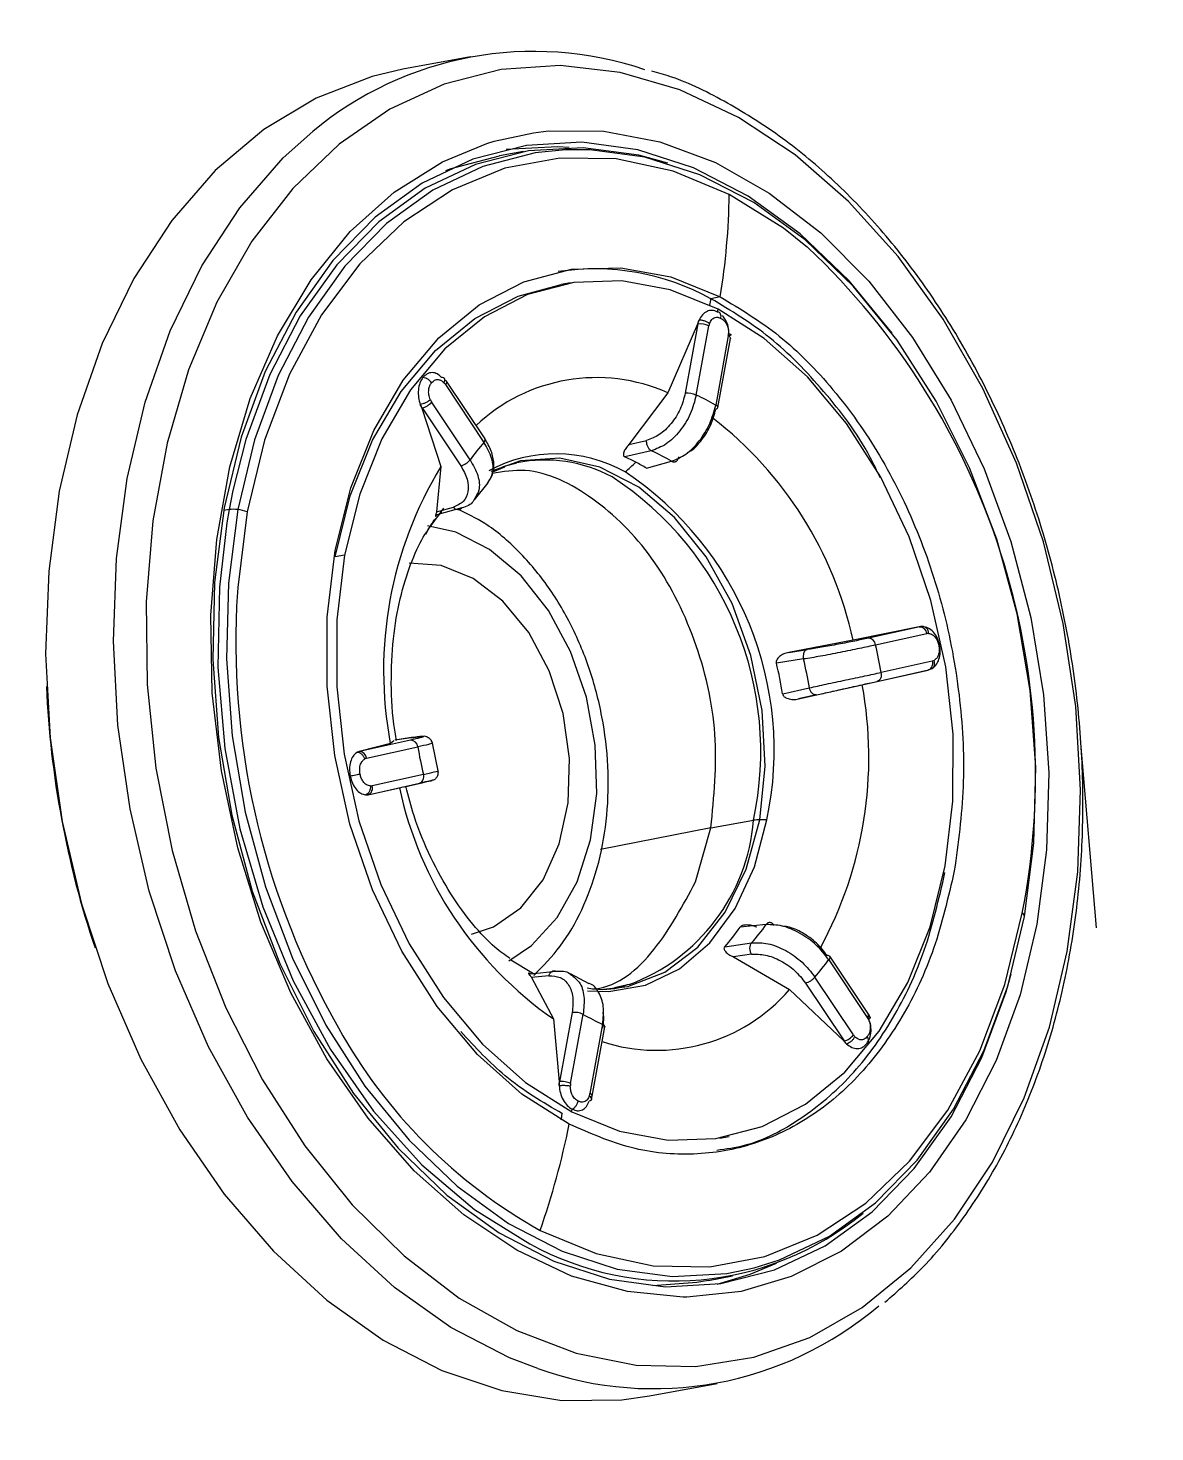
# Model space of a CAD drawing. Extents: x 832 to 912, y 781 to 934.
# Drawn here: x 838.951 to 840.448, y 832.512 to 834.378 of the extents above; entities that cross this region are included whole.
import ezdxf

# ---------------------------------------------------------------- set-up
doc = ezdxf.new("R2010")
doc.units = 0
doc.header["$MEASUREMENT"] = 0
doc.layers.add('1', color=4, linetype='Continuous')

# ---------------------------------------------------------------- blocks, each defined once
blk = doc.blocks.new('2026 SOVEREIGN HL')
at = {"layer": '1', "color": 3, "linetype": 'Continuous', "lineweight": 25}
for p, q in [((7.8098, 37.2447), (7.7196, 37.228)), ((7.8801, 37.1186), (7.848, 37.113)), ((7.9424, 36.9441), (7.93, 36.9421)), ((8.1415, 36.9255), (8.1291, 36.9232)), ((8.1113, 36.8895), (8.0717, 36.7981)), ((8.1118, 36.8896), (8.095, 36.7976)), ((8.1096, 36.7951), (8.1264, 36.8871)), ((8.1113, 36.8895), (8.1118, 36.8896)), ((8.1522, 36.8738), (8.1354, 36.7818)), ((8.1384, 36.7785), (8.1552, 36.8705)), ((8.1552, 36.8707), (8.1552, 36.8705)), ((7.7764, 36.8092), (7.8276, 36.7323)), ((7.829, 36.7368), (7.7778, 36.8137)), ((7.8092, 36.7092), (7.758, 36.786)), ((8.0717, 36.7981), (8.0201, 36.7294)), ((7.745, 36.7779), (7.7455, 36.778)), ((7.745, 36.7779), (7.7703, 36.7001)), ((7.7455, 36.778), (7.7967, 36.7012)), ((8.0201, 36.7294), (8.0437, 36.7349)), ((8.0499, 36.7212), (8.0147, 36.7129)), ((8.0435, 36.698), (8.0769, 36.7072)), ((7.7703, 36.7001), (7.7647, 36.6402)), ((7.8393, 36.6932), (7.8554, 36.7)), ((7.8532, 36.7003), (7.8713, 36.7052)), ((7.8152, 36.656), (7.8332, 36.6787)), ((7.494, 36.6683), (7.489, 36.6429)), ((7.489, 36.6429), (7.4818, 36.6416)), ((7.489, 36.6429), (7.486, 36.6255)), ((7.774, 36.6447), (7.7536, 36.6171)), ((7.7647, 36.6402), (7.787, 36.6463)), ((7.7981, 36.6451), (7.765, 36.636)), ((7.6424, 36.5825), (7.6299, 36.5803)), ((8.4059, 36.4872), (8.3181, 36.4694)), ((8.4064, 36.4873), (8.3384, 36.4721)), ((8.407, 36.4874), (8.4059, 36.4872)), ((8.4059, 36.4872), (8.4064, 36.4873)), ((8.4064, 36.4873), (8.4074, 36.4874)), ((8.4074, 36.4874), (8.4081, 36.4875)), ((8.3181, 36.4694), (8.2327, 36.4533)), ((8.3478, 36.4631), (8.4158, 36.4782)), ((8.2327, 36.4533), (8.2568, 36.457)), ((8.252, 36.4445), (8.2161, 36.439)), ((8.3301, 36.4103), (8.4176, 36.4298)), ((8.3501, 36.4148), (8.4181, 36.43)), ((8.4232, 36.4417), (8.3552, 36.4266)), ((8.4176, 36.4299), (8.4183, 36.43)), ((8.4181, 36.43), (8.4176, 36.4298)), ((8.4206, 36.4312), (8.4229, 36.4323)), ((8.2454, 36.3914), (8.3301, 36.4103)), ((8.2244, 36.3982), (8.2598, 36.4061)), ((8.2691, 36.3967), (8.2454, 36.3914)), ((7.7302, 36.3367), (7.6622, 36.3215)), ((7.7077, 36.3356), (7.7032, 36.3324)), ((7.7315, 36.34), (7.7093, 36.3368)), ((7.731, 36.3399), (7.7093, 36.3368)), ((7.7673, 36.2938), (7.7589, 36.3348)), ((7.7032, 36.3324), (7.6617, 36.3215)), ((7.6622, 36.3215), (7.6617, 36.3215)), ((7.6716, 36.3125), (7.7396, 36.3276)), ((8.62, 36.3328), (8.6408, 36.0874)), ((7.6739, 36.2642), (7.7419, 36.2794)), ((7.7471, 36.2911), (7.6791, 36.276)), ((7.722, 36.2748), (7.7433, 36.2796)), ((7.6728, 36.264), (7.6764, 36.2655)), ((7.6734, 36.2641), (7.7152, 36.2734)), ((7.6734, 36.2641), (7.6739, 36.2642)), ((7.7152, 36.2734), (7.7203, 36.2745)), ((8.129, 36.2203), (8.1858, 36.2302)), ((8.1291, 36.2202), (7.9826, 36.1912)), ((8.1088, 36.1484), (8.1291, 36.2202)), ((8.2024, 36.0916), (8.1678, 36.0881)), ((8.1474, 36.0622), (8.1832, 36.0673)), ((7.8633, 36.0448), (7.8933, 36.0265)), ((8.1829, 36.0521), (8.1589, 36.0487)), ((8.1589, 36.0487), (8.2334, 36.0052)), ((8.2856, 36.045), (8.3368, 35.9682)), ((8.3382, 35.9727), (8.287, 36.0496)), ((7.8893, 36.0261), (7.9236, 36.0295)), ((7.9139, 36.0237), (7.8909, 36.0214)), ((7.8909, 36.0214), (7.9199, 35.9663)), ((7.9675, 36.0131), (7.9426, 36.026)), ((8.3185, 35.945), (8.2673, 36.0219)), ((8.0205, 36.0119), (8.001, 36.0077)), ((8.2334, 36.0052), (8.3055, 35.937)), ((8.2548, 36.0139), (8.306, 35.9371)), ((7.9199, 35.9663), (7.9275, 35.8828)), ((7.9448, 35.9749), (7.928, 35.8829)), ((7.9427, 35.8804), (7.9594, 35.9724)), ((8.3406, 35.9685), (8.3382, 35.9726)), ((7.9852, 35.9591), (7.9684, 35.8671)), ((7.9714, 35.8638), (7.9882, 35.9558)), ((7.9882, 35.956), (7.9882, 35.9558)), ((8.306, 35.9371), (8.3055, 35.937)), ((7.928, 35.8829), (7.9275, 35.8828)), ((7.9703, 35.8594), (7.9715, 35.8639)), ((7.9714, 35.8638), (7.9715, 35.864)), ((8.1409, 35.8077), (8.1532, 35.8102)), ((8.1258, 35.6187), (8.1578, 35.625)), ((8.0473, 35.4653), (8.1375, 35.4821))]:
    blk.add_line(p, q, dxfattribs=at)
at = {"layer": '1', "color": 3, "linetype": 'Continuous', "lineweight": 25, "flags": 128}
for points in [[(8.6025, 36.0559), (8.6164, 36.1615), (8.6201, 36.2706), (8.6137, 36.3813), (8.5971, 36.4918), (8.5707, 36.6002), (8.535, 36.7048), (8.4904, 36.8039), (8.4378, 36.8958), (8.378, 36.9791), (8.3119, 37.0524), (8.2408, 37.1144), (8.1656, 37.1641), (8.0877, 37.2008), (8.0084, 37.2238), (7.9289, 37.2328), (7.8506, 37.2275), (7.7747, 37.2082), (7.7025, 37.175), (7.6351, 37.1286), (7.5738, 37.0698), (7.5194, 36.9994), (7.4729, 36.9186), (7.4351, 36.8288), (7.4065, 36.7314), (7.3876, 36.6281), (7.3788, 36.5205), (7.3801, 36.4104), (7.3917, 36.2996), (7.4132, 36.1899), (7.4443, 36.0832), (7.4845, 35.9811), (7.5332, 35.8854), (7.5896, 35.7976), (7.6526, 35.7192), (7.7214, 35.6514), (7.7947, 35.5954), (7.8714, 35.5521), (7.9501, 35.5222), (8.0297, 35.5062), (8.1088, 35.5043), (8.1861, 35.5167), (8.2603, 35.543), (8.3302, 35.5828), (8.3947, 35.6355), (8.4526, 35.7003), (8.5032, 35.7761), (8.5454, 35.8615), (8.5787, 35.9553), (8.6025, 36.0559)], [(7.7196, 37.228), (7.6789, 37.2184), (7.6047, 37.1898), (7.535, 37.1479), (7.4707, 37.0934), (7.4129, 37.0271), (7.3626, 36.9501), (7.3205, 36.8636), (7.2872, 36.7689), (7.2633, 36.6676), (7.2493, 36.5612), (7.2452, 36.4514), (7.2512, 36.3399), (7.2672, 36.2286), (7.2929, 36.1191), (7.3279, 36.0132), (7.3716, 35.9126), (7.4235, 35.8188), (7.4826, 35.7334), (7.548, 35.6576), (7.6187, 35.5926), (7.6935, 35.5396), (7.7714, 35.4993), (7.8511, 35.4724), (7.9312, 35.4592), (8.0106, 35.4601), (8.0473, 35.4653)], [(7.8991, 35.5017), (7.8616, 35.5161), (7.7837, 35.5564), (7.7088, 35.6094), (7.6381, 35.6743), (7.5727, 35.7501), (7.5136, 35.8356), (7.4618, 35.9294), (7.418, 36.03), (7.383, 36.1359), (7.3574, 36.2454), (7.3414, 36.3567), (7.3354, 36.4681), (7.3395, 36.5779), (7.3535, 36.6843), (7.3774, 36.7857), (7.4106, 36.8804), (7.4528, 36.9669), (7.5031, 37.0439), (7.5609, 37.1102), (7.6001, 37.1455)], [(7.8313, 37.1293), (7.8413, 37.1324), (7.8936, 37.1437)], [(7.8936, 37.1437), (7.9131, 37.146), (7.9869, 37.1458), (8.0613, 37.1318), (8.135, 37.1043), (8.2066, 37.0636), (8.2749, 37.0107), (8.3387, 36.9464), (8.3969, 36.8718), (8.4483, 36.7883), (8.4921, 36.6973), (8.5275, 36.6006), (8.5539, 36.4998), (8.5707, 36.3967), (8.5778, 36.2932), (8.5749, 36.1911), (8.5622, 36.0922)], [(8.0972, 35.5968), (8.0924, 35.5968), (8.0182, 35.6039), (7.944, 35.6247), (7.8711, 35.6589), (7.801, 35.7058), (7.7348, 35.7645), (7.6737, 35.8342), (7.6188, 35.9134), (7.571, 36.0008), (7.5313, 36.0948), (7.5004, 36.1938), (7.4787, 36.296), (7.4667, 36.3995), (7.4647, 36.5026), (7.4725, 36.6033), (7.4901, 36.6999), (7.5172, 36.7906), (7.5533, 36.8739), (7.5978, 36.9482), (7.6498, 37.0123), (7.7084, 37.0649), (7.7726, 37.1052), (7.8313, 37.1293)], [(8.3699, 36.8773), (8.3128, 36.947), (8.2478, 37.0092), (8.1785, 37.0596), (8.1061, 37.097), (8.0319, 37.121), (7.9574, 37.131), (7.8839, 37.1268), (7.8129, 37.1085), (7.7456, 37.0765), (7.6832, 37.0314), (7.627, 36.9739), (7.578, 36.9052), (7.5371, 36.8265), (7.5051, 36.7394), (7.4825, 36.6454)], [(8.0718, 37.1032), (8.0331, 37.1139), (7.9593, 37.1238), (7.8866, 37.1197), (7.8162, 37.1016), (7.7495, 37.0699), (7.6878, 37.0252), (7.6321, 36.9683), (7.5836, 36.9002), (7.5431, 36.8223), (7.5114, 36.736), (7.494, 36.6683)], [(7.936, 37.121), (7.8958, 37.117), (7.8259, 37.099), (7.7596, 37.0675), (7.6982, 37.023), (7.6429, 36.9664), (7.5946, 36.8988), (7.5543, 36.8213), (7.5228, 36.7355), (7.5006, 36.643)], [(7.9408, 37.1241), (7.9253, 37.125), (7.8569, 37.1216)], [(8.5455, 36.1022), (8.558, 36.1998), (8.5605, 36.3006), (8.553, 36.4028), (8.5357, 36.5043), (8.5088, 36.6035), (8.4728, 36.6983), (8.4285, 36.7871), (8.3766, 36.8682), (8.3181, 36.94), (8.2541, 37.0012), (8.1859, 37.0508), (8.1145, 37.0877), (8.0415, 37.1113), (7.9682, 37.1211), (7.936, 37.121)], [(8.1535, 37.0616), (8.0789, 37.0925), (8.0033, 37.1088), (7.9282, 37.1101), (7.8552, 37.0964), (7.7856, 37.068), (7.721, 37.0255), (7.6626, 36.9697), (7.6117, 36.9017), (7.5692, 36.823), (7.5361, 36.7352), (7.513, 36.6399)], [(7.7767, 37.0933), (7.784, 37.096), (7.848, 37.113)], [(8.2576, 36.9913), (8.2255, 37.0167), (8.1535, 37.0616)], [(7.9409, 35.8264), (7.8778, 35.8664), (7.8188, 35.919), (7.7652, 35.9829), (7.7184, 36.0564), (7.6795, 36.1378), (7.6496, 36.2251), (7.6293, 36.3161), (7.6192, 36.4085), (7.6194, 36.5002), (7.63, 36.5888), (7.6508, 36.6721), (7.6812, 36.7482), (7.7204, 36.8151), (7.7675, 36.8712), (7.8214, 36.915), (7.8807, 36.9457), (7.9439, 36.9622), (8.0096, 36.9644), (8.076, 36.9521), (8.1415, 36.9255)], [(7.6299, 36.5803), (7.65, 36.6612), (7.6795, 36.735), (7.7176, 36.7999), (7.7633, 36.8544), (7.8156, 36.897), (7.8732, 36.9267), (7.93, 36.9421)], [(8.1387, 36.9092), (8.0751, 36.9349), (8.0107, 36.9469), (7.947, 36.9448), (7.8856, 36.9287), (7.8281, 36.899), (7.7758, 36.8564), (7.7301, 36.802), (7.692, 36.7371), (7.6626, 36.6633), (7.6424, 36.5825)], [(8.4403, 36.1695), (8.4506, 36.2555), (8.4509, 36.3444), (8.441, 36.4341), (8.4213, 36.5223), (8.3923, 36.607), (8.3546, 36.686), (8.3092, 36.7573), (8.2572, 36.8193), (8.1999, 36.8703), (8.1387, 36.9092)], [(8.194, 36.231), (8.2011, 36.3022), (8.1971, 36.376), (8.1823, 36.449), (8.1571, 36.518), (8.1228, 36.58), (8.0809, 36.6324), (8.0331, 36.6728), (7.9815, 36.6995), (7.9285, 36.7113), (7.8763, 36.7076), (7.8369, 36.6938)], [(7.4825, 36.6454), (7.4698, 36.5462), (7.4672, 36.4438), (7.4748, 36.3401), (7.4925, 36.2369), (7.5198, 36.1362), (7.5563, 36.0399), (7.6014, 35.9497), (7.6541, 35.8674), (7.7135, 35.7944), (7.7784, 35.7322), (7.8478, 35.6819), (7.9202, 35.6444), (7.9944, 35.6205), (8.0689, 35.6105), (8.1423, 35.6147), (8.2134, 35.6329), (8.2807, 35.6649), (8.3431, 35.7101), (8.3993, 35.7676), (8.4483, 35.8363), (8.4892, 35.9149), (8.5212, 36.0021), (8.5281, 36.0262)], [(7.5006, 36.643), (7.4881, 36.5454), (7.4856, 36.4446), (7.4931, 36.3424), (7.5104, 36.2408), (7.5373, 36.1416), (7.5733, 36.0468), (7.6176, 35.958), (7.6695, 35.877), (7.728, 35.8052), (7.792, 35.7439), (7.8602, 35.6944), (7.9315, 35.6575), (8.0046, 35.6339), (8.0779, 35.6241), (8.1502, 35.6282), (8.1865, 35.6357)], [(7.513, 36.6399), (7.5004, 36.5393), (7.4989, 36.5145)], [(7.486, 36.6255), (7.4761, 36.5399), (7.4742, 36.4335), (7.4834, 36.3257), (7.5034, 36.2189), (7.5339, 36.1152), (7.5742, 36.0168), (7.6236, 35.9256), (7.6809, 35.8435), (7.7451, 35.7722), (7.8148, 35.7131), (7.8885, 35.6675)], [(7.8607, 36.0435), (7.8909, 36.0638), (7.9249, 36.1009), (7.9514, 36.1485), (7.9692, 36.2043), (7.9773, 36.2657), (7.9755, 36.3298), (7.9637, 36.3937), (7.9426, 36.4544), (7.9132, 36.5089), (7.8768, 36.5549), (7.8351, 36.59), (7.79, 36.6128), (7.7527, 36.6213)], [(7.6424, 36.5825), (7.6321, 36.4965), (7.6319, 36.4076), (7.6417, 36.3179), (7.6614, 36.2296), (7.6905, 36.145), (7.7282, 36.066), (7.7736, 35.9946), (7.8256, 35.9327), (7.8829, 35.8816), (7.9441, 35.8428)], [(7.811, 36.0789), (7.8404, 36.0887), (7.8766, 36.1138), (7.9063, 36.1512), (7.9277, 36.1987), (7.9396, 36.2535), (7.9413, 36.3124), (7.9327, 36.372), (7.9142, 36.4288), (7.8871, 36.4796), (7.8527, 36.5213), (7.8132, 36.5516), (7.7709, 36.5687), (7.7281, 36.5716)], [(7.9651, 36.0037), (7.9934, 36.0025), (8.0421, 36.011), (8.0875, 36.0328), (8.1277, 36.0673), (8.1613, 36.113), (8.1869, 36.1682), (8.2035, 36.2307)], [(7.9822, 36.0053), (8.0187, 36.0094), (8.0678, 36.0283), (8.1116, 36.0617), (8.1482, 36.108), (8.1761, 36.1653), (8.194, 36.231)], [(7.9441, 35.8428), (8.0077, 35.817), (8.0721, 35.8051), (8.1358, 35.8072), (8.1971, 35.8233), (8.2547, 35.853), (8.3069, 35.8955), (8.3527, 35.9499), (8.3907, 36.0148), (8.4202, 36.0886), (8.4403, 36.1695)], [(7.9022, 35.6853), (7.9768, 35.6544), (8.0524, 35.6381), (8.1275, 35.6368), (8.2005, 35.6505), (8.2701, 35.6789), (8.3347, 35.7214), (8.3931, 35.7773), (8.444, 35.8452), (8.4865, 35.9239), (8.5196, 36.0118), (8.5427, 36.107)], [(8.5622, 36.0922), (8.5397, 35.9983), (8.5081, 35.9111), (8.4677, 35.8321), (8.4194, 35.7628), (8.3639, 35.7043), (8.3024, 35.6578), (8.2358, 35.624), (8.1691, 35.6042)], [(8.1865, 35.6357), (8.2202, 35.6462), (8.2865, 35.6777), (8.3479, 35.7221), (8.4032, 35.7787), (8.4515, 35.8464), (8.4917, 35.9238), (8.5233, 36.0096), (8.5455, 36.1022)], [(8.1372, 35.6139), (8.1813, 35.627), (8.2164, 35.6417)], [(8.1258, 35.6187), (8.1104, 35.6159), (8.0521, 35.6115)], [(8.1691, 35.6042), (8.1654, 35.6035), (8.0972, 35.5968)]]:
    blk.add_lwpolyline(points, dxfattribs=at)
at = {"layer": '1', "color": 3, "linetype": 'Continuous', "lineweight": 25}
for centre, radius, start, end in [((7.8938, 36.7929), 0.4588, 71.2525, 129.8042), ((7.2334, 37.0735), 0.9201, 350.7424, 359.256), ((7.5975, 36.2903), 0.9629, 349.0233, 46.7179), ((7.9747, 36.642), 0.3208, 61.2313, 98.6671), ((7.1012, 37.088), 1.0411, 350.4163, 350.8935), ((7.77, 36.9811), 0.3757, 348.3908, 348.9612), ((8.1149, 36.8632), 0.0265, 64.2414, 96.7058), ((8.1508, 36.8694), 0.00456, 15.9462, 72.4697), ((7.7755, 36.8118), 0.00276, 289.5994, 88.1038), ((7.977, 36.5856), 0.2327, 65.9632, 133.4029), ((7.7393, 36.8016), 0.0244, 284.8037, 320.1749), ((8.0981, 36.7713), 0.0265, 64.2268, 96.7174), ((7.9846, 36.522), 0.3004, 59.8674, 65.4078), ((8.134, 36.7775), 0.00456, 15.9126, 72.5033), ((7.8178, 36.3597), 0.5122, 12.3706, 52.2132), ((8.1356, 36.7797), 0.00301, 268.6005, 341.5496), ((8.0669, 36.5241), 0.3172, 138.9745, 144.3141), ((7.8248, 36.7356), 0.00431, 309.8022, 16.1056), ((7.7905, 36.7248), 0.0244, 284.801, 320.1602), ((7.9231, 36.5294), 0.1877, 60.6751, 118.313), ((7.9083, 36.5187), 0.1901, 61.914, 101.2221), ((7.9175, 36.4903), 0.2429, 62.6131, 66.3997), ((7.9472, 36.4897), 0.2532, 59.1838, 66.0891), ((8.2158, 36.4288), 0.5216, 148.6639, 190.6479), ((7.8079, 36.9342), 0.3179, 310.6511, 314.12), ((7.7682, 36.3228), 0.4449, 348.052, 56.3167), ((7.91, 36.4758), 0.2592, 58.9947, 62.6137), ((7.7587, 36.3211), 0.4366, 347.9809, 56.7935), ((7.4949, 36.6035), 0.0399, 81.813, 98.4776), ((7.4941, 36.5897), 0.0537, 69.4235, 83.0712), ((8.5286, 36.4671), 1.0307, 177.3654, 209.8233), ((8.406, 36.4775), 0.0098, 4.2865, 87.7613), ((8.338, 36.4624), 0.0098, 4.3107, 87.7513), ((7.7284, 36.3178), 0.6362, 9.8431, 13.1999), ((7.7001, 36.3125), 0.5312, 9.28, 13.7671), ((7.7315, 36.3184), 0.5356, 9.4276, 13.616), ((8.4144, 36.4386), 0.00942, 293.4131, 19.3234), ((7.8088, 36.314), 0.5301, 331.4811, 10.4649), ((8.3464, 36.4235), 0.00942, 293.3951, 19.3414), ((8.5009, 36.4614), 1.2557, 182.4454, 198.6147), ((7.7298, 36.3269), 0.0098, 4.3014, 87.7606), ((7.6618, 36.3118), 0.0098, 4.3025, 87.7522), ((8.3639, 36.4359), 0.6336, 189.8368, 193.2069), ((7.7382, 36.288), 0.00942, 293.4071, 19.3336), ((7.6702, 36.2729), 0.00942, 293.4224, 19.3141), ((8.2071, 36.3794), 0.5032, 192.1657, 235.1952), ((7.9317, 36.2509), 0.2549, 290.3742, 355.3424), ((8.1955, 36.172), 0.059, 91.4159, 99.4624), ((8.1964, 36.1417), 0.0893, 85.4469, 91.559), ((7.9843, 36.2444), 0.2663, 318.3005, 324.9819), ((8.5407, 36.1026), 0.0048, 354.5276, 65.4236), ((7.9503, 36.2392), 0.2649, 318.0727, 325.2112), ((8.0283, 36.2298), 0.3167, 318.9672, 324.3144), ((8.2846, 36.0477), 0.00282, 292.0158, 110.4086), ((8.2485, 36.0375), 0.0244, 284.7966, 320.1743), ((8.057, 36.158), 0.2334, 251.9398, 319.0927), ((7.9479, 35.9485), 0.0265, 64.2363, 96.7109), ((8.1105, 36.2326), 0.3009, 239.8702, 245.4007), ((8.3341, 35.9715), 0.00431, 309.7857, 16.122), ((8.2429, 36.2923), 0.6961, 209.0337, 240.6967), ((7.9839, 35.9547), 0.00457, 15.9725, 72.488), ((8.2998, 35.9606), 0.0244, 284.7923, 320.1863), ((7.9311, 35.8599), 0.0232, 79.6952, 97.6469), ((7.9315, 35.8574), 0.0256, 64.1341, 81.4815), ((7.9671, 35.8627), 0.00456, 15.9126, 72.5033), ((6.9723, 36.0204), 0.9761, 348.8803, 349.3605), ((7.5417, 35.911), 0.4081, 350.3773, 350.8957), ((6.8346, 36.0539), 1.1295, 340.9545, 348.3788), ((8.0799, 36.0131), 0.395, 241.0301, 309.5013), ((8.0533, 35.9347), 0.4597, 250.3916, 310.5245)]:
    blk.add_arc(centre, radius, start, end, dxfattribs=at)
for points, knots in [([(6.9537, 33.9683), (7.0094, 33.9662), (7.1202, 33.962), (7.2856, 33.9539), (7.447, 33.9468), (7.6039, 33.9417), (7.757, 33.9404), (7.9022, 33.9443), (8.0474, 33.9551), (8.1636, 33.9713), (8.2571, 33.9903), (8.3212, 34.0061), (8.3831, 34.0243), (8.443, 34.0449), (8.5221, 34.0763), (8.6184, 34.1234), (8.7285, 34.193), (8.845, 34.286), (8.9648, 34.4102), (9.0615, 34.5461), (9.1303, 34.6652), (9.1778, 34.7593), (9.2215, 34.8588), (9.2797, 35.0118), (9.3441, 35.2295), (9.4028, 35.5193), (9.4398, 35.8253), (9.4545, 36.1389), (9.4486, 36.4517), (9.4231, 36.7447), (9.3907, 37.0106), (9.3569, 37.2446), (9.3215, 37.4631), (9.2919, 37.6308), (9.2656, 37.774), (9.2418, 37.9), (9.2153, 38.0362), (9.1923, 38.1523), (9.1748, 38.2398), (9.1625, 38.3013), (9.1505, 38.3609), (9.1358, 38.4336), (9.1236, 38.494), (9.1163, 38.5301)], [0, 0, 0, 0, 0.031741, 0.063176, 0.094204, 0.123713, 0.15262, 0.1817, 0.206989, 0.236371, 0.249351, 0.26203, 0.274416, 0.286517, 0.298346, 0.323089, 0.347177, 0.370759, 0.404028, 0.437514, 0.453981, 0.4706, 0.487426, 0.504512, 0.545255, 0.587991, 0.631774, 0.674808, 0.717569, 0.759239, 0.793612, 0.825573, 0.854445, 0.882692, 0.894113, 0.913041, 0.934263, 0.94995, 0.960692, 0.970151, 0.975203, 0.985153, 1, 1, 1, 1]), ([(7.4014, 33.2926), (7.4419, 33.2939), (7.5249, 33.2965), (7.6508, 33.3012), (7.7816, 33.3074), (7.9109, 33.3153), (8.018, 33.3239), (8.1037, 33.3323), (8.1742, 33.3403), (8.2413, 33.3493), (8.3096, 33.3598), (8.3763, 33.3716), (8.4431, 33.3855), (8.5142, 33.4024), (8.5847, 33.4219), (8.6615, 33.447), (8.7338, 33.4746), (8.8077, 33.508), (8.8797, 33.5461), (8.9485, 33.5892), (9.018, 33.6401), (9.0883, 33.7012), (9.161, 33.778), (9.2192, 33.8531), (9.2638, 33.9206), (9.2959, 33.9745), (9.3293, 34.0369), (9.3637, 34.1096), (9.3987, 34.1946), (9.4285, 34.2782), (9.4538, 34.3591), (9.4754, 34.4364), (9.4954, 34.5174), (9.5141, 34.6032), (9.5317, 34.6949), (9.5523, 34.8195), (9.575, 34.9917), (9.5932, 35.1884), (9.6058, 35.3878), (9.6135, 35.5726), (9.6179, 35.7556), (9.6198, 35.9269), (9.6203, 36.1054), (9.6196, 36.3455), (9.6178, 36.6514), (9.6146, 37.0093), (9.6105, 37.3777), (9.6056, 37.7634), (9.6006, 38.1489), (9.5972, 38.4074), (9.5956, 38.5301)], [0, 0, 0, 0, 0.025537, 0.052418, 0.080687, 0.11038, 0.137569, 0.152302, 0.168284, 0.185532, 0.198371, 0.215529, 0.231913, 0.245245, 0.265633, 0.282004, 0.300323, 0.317822, 0.335823, 0.353271, 0.369211, 0.388452, 0.407719, 0.427338, 0.437163, 0.446939, 0.456672, 0.469096, 0.481861, 0.494974, 0.504838, 0.515115, 0.525809, 0.53634, 0.547777, 0.560123, 0.582299, 0.610169, 0.630362, 0.653009, 0.675473, 0.694846, 0.713379, 0.738325, 0.779357, 0.821055, 0.864319, 0.909009, 0.956822, 1, 1, 1, 1]), ([(8.3602, 35.5898), (8.3776, 35.605), (8.4153, 35.6381), (8.466, 35.7013), (8.5128, 35.7758), (8.5521, 35.8588), (8.5833, 35.9488), (8.606, 36.0446), (8.6199, 36.1448), (8.6248, 36.2481), (8.6207, 36.3529), (8.6076, 36.4579), (8.5858, 36.5615), (8.5555, 36.6625), (8.5171, 36.7593), (8.4712, 36.8507), (8.4182, 36.9354), (8.359, 37.0122), (8.2942, 37.08), (8.2248, 37.138), (8.1516, 37.1842), (8.0931, 37.2136), (8.0588, 37.2232), (8.0504, 37.2256)], [0, 0, 0, 0, 0.041982, 0.091038, 0.140318, 0.189764, 0.239312, 0.288912, 0.338528, 0.38814, 0.437745, 0.487347, 0.536952, 0.586568, 0.6362, 0.685857, 0.735544, 0.785261, 0.834997, 0.88472, 0.934381, 0.983911, 1, 1, 1, 1]), ([(8.3542, 36.685), (8.3498, 36.6942), (8.3292, 36.7374), (8.2798, 36.8019), (8.2089, 36.8754), (8.1557, 36.9073), (8.1291, 36.9232)], [0, 0, 0, 0, 0.083172, 0.388782, 0.69439, 1, 1, 1, 1]), ([(8.1415, 36.9255), (8.1681, 36.9096), (8.2212, 36.8776), (8.2928, 36.8047), (8.3551, 36.7169), (8.4052, 36.6156), (8.4415, 36.5051), (8.462, 36.3898), (8.4675, 36.2734), (8.4575, 36.1999), (8.4524, 36.1631)], [0, 0, 0, 0, 0.125, 0.25, 0.374999, 0.499999, 0.625, 0.75, 0.875, 1, 1, 1, 1]), ([(8.1131, 36.8944), (8.1127, 36.8935), (8.112, 36.8919), (8.1115, 36.8902), (8.1113, 36.8895)], [0, 0, 0, 0, 0.559356, 1, 1, 1, 1]), ([(8.1118, 36.8896), (8.112, 36.8905), (8.1123, 36.8922), (8.1128, 36.8937), (8.1131, 36.8944)], [0, 0, 0, 0, 0.55993, 1, 1, 1, 1]), ([(8.138, 36.9055), (8.1356, 36.9065), (8.1309, 36.9084), (8.1238, 36.9068), (8.1174, 36.9023), (8.1145, 36.897), (8.1131, 36.8944)], [0, 0, 0, 0, 0.247388, 0.499851, 0.752299, 1, 1, 1, 1]), ([(8.1272, 36.8901), (8.1263, 36.8908), (8.1248, 36.8919), (8.1223, 36.893), (8.1203, 36.8937), (8.1183, 36.8942), (8.1157, 36.8946), (8.1141, 36.8945), (8.1131, 36.8944)], [0, 0, 0, 0, 0.239869, 0.368591, 0.500091, 0.631408, 0.760191, 1, 1, 1, 1]), ([(8.1272, 36.8901), (8.1281, 36.892), (8.1299, 36.8958), (8.1341, 36.8983), (8.1384, 36.8988), (8.141, 36.8976), (8.1423, 36.897)], [0, 0, 0, 0, 0.2836989, 0.5625716, 0.780144, 1, 1, 1, 1]), ([(8.1423, 36.897), (8.1424, 36.898), (8.1427, 36.9001), (8.142, 36.9029), (8.1404, 36.905), (8.1388, 36.9053), (8.138, 36.9055)], [0, 0, 0, 0, 0.222024, 0.471956, 0.737266, 1, 1, 1, 1]), ([(8.1423, 36.897), (8.1439, 36.896), (8.1472, 36.894), (8.1505, 36.8885), (8.1524, 36.8827), (8.1525, 36.8789), (8.1525, 36.877)], [0, 0, 0, 0, 0.278038, 0.555662, 0.775226, 1, 1, 1, 1]), ([(8.1528, 36.8738), (8.1529, 36.8771), (8.1531, 36.8838), (8.1499, 36.8935), (8.1463, 36.8983), (8.1444, 36.9007)], [0, 0, 0, 0, 0.3293316, 0.6647795, 1, 1, 1, 1]), ([(8.1272, 36.8901), (8.127, 36.8896), (8.1267, 36.8886), (8.1265, 36.8876), (8.1264, 36.8871)], [0, 0, 0, 0, 0.559801, 1, 1, 1, 1]), ([(8.1522, 36.8738), (8.1523, 36.8744), (8.1525, 36.8754), (8.1525, 36.8765), (8.1525, 36.877)], [0, 0, 0, 0, 0.56005, 1, 1, 1, 1]), ([(8.1525, 36.877), (8.1534, 36.8768), (8.1547, 36.8764), (8.1555, 36.8758), (8.1558, 36.8753), (8.1556, 36.8749), (8.1549, 36.8743), (8.1536, 36.874), (8.1528, 36.8738)], [0, 0, 0, 0, 0.239809, 0.368581, 0.500003, 0.631425, 0.760205, 1, 1, 1, 1]), ([(7.7713, 36.8183), (7.7694, 36.8202), (7.7656, 36.8239), (7.7587, 36.8255), (7.7518, 36.8239), (7.7483, 36.8202), (7.7465, 36.8183)], [0, 0, 0, 0, 0.247929, 0.500472, 0.752835, 1, 1, 1, 1]), ([(7.7465, 36.8183), (7.745, 36.8161), (7.742, 36.8115), (7.7401, 36.8021), (7.7403, 36.7919), (7.7421, 36.7856), (7.743, 36.7826)], [0, 0, 0, 0, 0.247373, 0.499849, 0.75228, 1, 1, 1, 1]), ([(7.758, 36.8114), (7.7574, 36.8122), (7.756, 36.814), (7.7531, 36.8163), (7.7497, 36.818), (7.7476, 36.8182), (7.7465, 36.8183)], [0, 0, 0, 0, 0.221961, 0.471938, 0.737167, 1, 1, 1, 1]), ([(7.7565, 36.7888), (7.7556, 36.7911), (7.754, 36.7955), (7.754, 36.8022), (7.7554, 36.8077), (7.7571, 36.8102), (7.758, 36.8114)], [0, 0, 0, 0, 0.283714, 0.562583, 0.780139, 1, 1, 1, 1]), ([(7.758, 36.8114), (7.7593, 36.8127), (7.7618, 36.8154), (7.7665, 36.8161), (7.7709, 36.8148), (7.7733, 36.8127), (7.7745, 36.8116)], [0, 0, 0, 0, 0.278065, 0.555668, 0.775266, 1, 1, 1, 1]), ([(7.7745, 36.8116), (7.7749, 36.8126), (7.7755, 36.8141), (7.7755, 36.8158), (7.7753, 36.8169), (7.7746, 36.8177), (7.7735, 36.8184), (7.7721, 36.8183), (7.7713, 36.8183)], [0, 0, 0, 0, 0.2398374, 0.3686031, 0.4999925, 0.6314728, 0.7602293, 1, 1, 1, 1]), ([(7.7764, 36.8092), (7.776, 36.8096), (7.7754, 36.8105), (7.7748, 36.8113), (7.7745, 36.8116)], [0, 0, 0, 0, 0.559866, 1, 1, 1, 1]), ([(7.7565, 36.7888), (7.7556, 36.7882), (7.7543, 36.7872), (7.7519, 36.7859), (7.75, 36.785), (7.7481, 36.7841), (7.7456, 36.7832), (7.744, 36.7828), (7.743, 36.7826)], [0, 0, 0, 0, 0.239759, 0.368613, 0.49996, 0.63144, 0.760215, 1, 1, 1, 1]), ([(7.743, 36.7826), (7.7434, 36.7817), (7.744, 36.78), (7.7447, 36.7786), (7.745, 36.7779)], [0, 0, 0, 0, 0.55939, 1, 1, 1, 1]), ([(7.7455, 36.778), (7.745, 36.7788), (7.7441, 36.7803), (7.7433, 36.7819), (7.743, 36.7826)], [0, 0, 0, 0, 0.559874, 1, 1, 1, 1]), ([(7.7565, 36.7888), (7.7567, 36.7883), (7.7572, 36.7873), (7.7578, 36.7864), (7.758, 36.786)], [0, 0, 0, 0, 0.560203, 1, 1, 1, 1]), ([(8.095, 36.7976), (8.0931, 36.7904), (8.0893, 36.7761), (8.0766, 36.7565), (8.0607, 36.7412), (8.0494, 36.737), (8.0437, 36.7349)], [0, 0, 0, 0, 0.249716, 0.500145, 0.750518, 1, 1, 1, 1]), ([(8.1096, 36.7951), (8.1074, 36.7867), (8.103, 36.7698), (8.0883, 36.7466), (8.0699, 36.7285), (8.0565, 36.7236), (8.0499, 36.7212)], [0, 0, 0, 0, 0.250018, 0.50002, 0.75001, 1, 1, 1, 1]), ([(8.0769, 36.7072), (8.0833, 36.7098), (8.0959, 36.715), (8.1141, 36.7333), (8.1288, 36.7565), (8.1332, 36.7734), (8.1354, 36.7818)], [0, 0, 0, 0, 0.249978, 0.499958, 0.749969, 1, 1, 1, 1]), ([(8.098, 36.7189), (8.0994, 36.7196), (8.1062, 36.7227), (8.1177, 36.7355), (8.1299, 36.7551), (8.1336, 36.7695), (8.1355, 36.7766)], [0, 0, 0, 0, 0.081886, 0.388404, 0.694749, 1, 1, 1, 1]), ([(7.8324, 36.6782), (7.8351, 36.6825), (7.8408, 36.6913), (7.8392, 36.7112), (7.8315, 36.7253), (7.8276, 36.7323)], [0, 0, 0, 0, 0.320696, 0.660334, 1, 1, 1, 1]), ([(7.8321, 36.6777), (7.8348, 36.6815), (7.84, 36.689), (7.8414, 36.7042), (7.8382, 36.7208), (7.8319, 36.7317), (7.8287, 36.7372)], [0, 0, 0, 0, 0.252638, 0.503008, 0.75116, 1, 1, 1, 1]), ([(8.0201, 36.7294), (8.0186, 36.7277), (8.0157, 36.7244), (8.0135, 36.7201), (8.0127, 36.7171), (8.0127, 36.7152), (8.0133, 36.7137), (8.0142, 36.7132), (8.0147, 36.7129)], [0, 0, 0, 0, 0.300982, 0.579288, 0.707637, 0.815333, 0.909416, 1, 1, 1, 1]), ([(8.0499, 36.7212), (8.0494, 36.7215), (8.0484, 36.722), (8.0467, 36.7238), (8.0449, 36.7267), (8.0439, 36.7301), (8.0436, 36.7329), (8.0437, 36.7343), (8.0437, 36.7349)], [0, 0, 0, 0, 0.124703, 0.249394, 0.499977, 0.750605, 0.87523, 1, 1, 1, 1]), ([(7.8092, 36.7092), (7.8131, 36.7021), (7.8209, 36.6881), (7.8226, 36.6693), (7.8173, 36.661), (7.815, 36.6573)], [0, 0, 0, 0, 0.361214, 0.722397, 1, 1, 1, 1]), ([(8.0769, 36.7072), (8.0779, 36.7067), (8.0795, 36.7061), (8.0815, 36.7063), (8.0829, 36.707), (8.0842, 36.708), (8.0855, 36.7099), (8.086, 36.7117), (8.0863, 36.7129)], [0, 0, 0, 0, 0.238736, 0.367924, 0.499994, 0.632088, 0.761254, 1, 1, 1, 1]), ([(7.7967, 36.7012), (7.8001, 36.6952), (7.8067, 36.6831), (7.8074, 36.6661), (7.8013, 36.6525), (7.7917, 36.6483), (7.787, 36.6463)], [0, 0, 0, 0, 0.2496995, 0.5001408, 0.7505203, 1, 1, 1, 1]), ([(8.1291, 36.2202), (8.1332, 36.2615), (8.1413, 36.344), (8.1114, 36.4725), (8.0541, 36.5839), (7.9742, 36.6623), (7.8973, 36.7004), (7.8531, 36.6934), (7.8385, 36.691)], [0, 0, 0, 0, 0.182118, 0.364237, 0.546357, 0.728475, 0.910594, 1, 1, 1, 1]), ([(7.815, 36.6573), (7.8145, 36.6561), (7.8118, 36.6497), (7.8043, 36.6471), (7.7981, 36.6451)], [0, 0, 0, 0, 0.1879, 1, 1, 1, 1]), ([(7.7504, 36.6103), (7.7525, 36.6144), (7.7584, 36.626), (7.7664, 36.6343), (7.7715, 36.6397)], [0, 0, 0, 0, 0.350608, 1, 1, 1, 1]), ([(7.7647, 36.6402), (7.7642, 36.6388), (7.7633, 36.6361), (7.763, 36.6343), (7.7631, 36.6338), (7.7634, 36.6339), (7.764, 36.6346), (7.7647, 36.6356), (7.765, 36.636)], [0, 0, 0, 0, 0.301001, 0.579285, 0.707612, 0.815324, 0.90938, 1, 1, 1, 1]), ([(7.7981, 36.6451), (7.7978, 36.6446), (7.7971, 36.6438), (7.7953, 36.6428), (7.7928, 36.6424), (7.7902, 36.6433), (7.7882, 36.6447), (7.7874, 36.6458), (7.787, 36.6463)], [0, 0, 0, 0, 0.124787, 0.249403, 0.499986, 0.750637, 0.875291, 1, 1, 1, 1]), ([(7.8937, 36.024), (7.906, 36.0365), (7.9307, 36.0616), (7.9589, 36.1107), (7.9796, 36.1666), (7.9914, 36.2285), (7.994, 36.2936), (7.9873, 36.3598), (7.9714, 36.4245), (7.9469, 36.4856), (7.9144, 36.541), (7.8748, 36.5883), (7.8338, 36.6238), (7.8047, 36.6377), (7.7925, 36.6435)], [0, 0, 0, 0, 0.081105, 0.164163, 0.248695, 0.33408, 0.419765, 0.505517, 0.591366, 0.677406, 0.76374, 0.850429, 0.937289, 1, 1, 1, 1]), ([(7.7113, 36.3362), (7.71, 36.3435), (7.7051, 36.3715), (7.7037, 36.4201), (7.707, 36.4788), (7.717, 36.5319), (7.7316, 36.5761), (7.745, 36.6045), (7.7522, 36.6144), (7.7537, 36.6165)], [0, 0, 0, 0, 0.06365, 0.244537, 0.424158, 0.601956, 0.77797, 0.953269, 1, 1, 1, 1]), ([(8.4113, 36.4875), (8.4111, 36.4875), (8.4099, 36.4878), (8.4086, 36.4876), (8.4077, 36.4875)], [0, 0, 0, 0, 0.223643, 1, 1, 1, 1]), ([(8.4328, 36.4632), (8.4319, 36.4664), (8.4303, 36.4728), (8.4249, 36.4807), (8.418, 36.4863), (8.4128, 36.4872), (8.4102, 36.4876)], [0, 0, 0, 0, 0.247422, 0.49989, 0.752309, 1, 1, 1, 1]), ([(8.4102, 36.4876), (8.4112, 36.4876), (8.4126, 36.4876), (8.4144, 36.4866), (8.4156, 36.4854), (8.4167, 36.4839), (8.4177, 36.4817), (8.418, 36.4797), (8.4182, 36.4784)], [0, 0, 0, 0, 0.239825, 0.368563, 0.500009, 0.631472, 0.760212, 1, 1, 1, 1]), ([(8.3384, 36.4721), (8.3326, 36.4709), (8.321, 36.4684), (8.2984, 36.4641), (8.2755, 36.4599), (8.263, 36.458), (8.2568, 36.457)], [0, 0, 0, 0, 0.249693, 0.500136, 0.750507, 1, 1, 1, 1]), ([(8.4182, 36.4784), (8.4177, 36.4784), (8.4169, 36.4784), (8.4161, 36.4783), (8.4158, 36.4782)], [0, 0, 0, 0, 0.5596485, 1, 1, 1, 1]), ([(8.4182, 36.4784), (8.4199, 36.4781), (8.4233, 36.4773), (8.4275, 36.4732), (8.4305, 36.4681), (8.4313, 36.4645), (8.4317, 36.4627)], [0, 0, 0, 0, 0.283698, 0.562585, 0.780117, 1, 1, 1, 1]), ([(8.2327, 36.4533), (8.2304, 36.4527), (8.2258, 36.4516), (8.221, 36.4485), (8.218, 36.4457), (8.2166, 36.4435), (8.2158, 36.4412), (8.216, 36.4397), (8.2161, 36.439)], [0, 0, 0, 0, 0.301067, 0.579304, 0.707659, 0.815334, 0.90939, 1, 1, 1, 1]), ([(8.2519, 36.4504), (8.2517, 36.4494), (8.2515, 36.4475), (8.2518, 36.4454), (8.252, 36.4445)], [0, 0, 0, 0, 0.519304, 1, 1, 1, 1]), ([(8.2568, 36.457), (8.2563, 36.4568), (8.2552, 36.4564), (8.2537, 36.455), (8.2525, 36.453), (8.2521, 36.4513), (8.2519, 36.4504)], [0, 0, 0, 0, 0.2314151, 0.480208, 0.7394367, 1, 1, 1, 1]), ([(8.3478, 36.4631), (8.341, 36.4616), (8.3273, 36.4586), (8.3008, 36.4531), (8.274, 36.4479), (8.2593, 36.4456), (8.252, 36.4445)], [0, 0, 0, 0, 0.250028, 0.500038, 0.750027, 1, 1, 1, 1]), ([(8.4217, 36.4313), (8.4239, 36.4328), (8.4283, 36.4358), (8.4324, 36.4438), (8.4342, 36.4533), (8.4333, 36.4599), (8.4328, 36.4632)], [0, 0, 0, 0, 0.247921, 0.500483, 0.752856, 1, 1, 1, 1]), ([(8.4317, 36.4627), (8.4321, 36.4603), (8.4328, 36.4556), (8.4315, 36.4495), (8.4289, 36.4449), (8.4266, 36.4434), (8.4255, 36.4426)], [0, 0, 0, 0, 0.278049, 0.555688, 0.775261, 1, 1, 1, 1]), ([(8.4328, 36.4632), (8.4334, 36.4633), (8.4347, 36.4635), (8.4348, 36.4634), (8.4339, 36.4632), (8.4324, 36.4629), (8.4317, 36.4627)], [0, 0, 0, 0, 0.262775, 0.528057, 0.777996, 1, 1, 1, 1]), ([(8.4217, 36.4313), (8.421, 36.431), (8.4199, 36.4304), (8.4186, 36.4301), (8.4181, 36.43)], [0, 0, 0, 0, 0.560013, 1, 1, 1, 1]), ([(8.4217, 36.4313), (8.4226, 36.4316), (8.4239, 36.4321), (8.4251, 36.4337), (8.4259, 36.4352), (8.4262, 36.4369), (8.4263, 36.4394), (8.4258, 36.4413), (8.4255, 36.4426)], [0, 0, 0, 0, 0.239771, 0.368581, 0.499977, 0.63137, 0.760154, 1, 1, 1, 1]), ([(8.4232, 36.4417), (8.4237, 36.4418), (8.4244, 36.442), (8.4252, 36.4424), (8.4255, 36.4426)], [0, 0, 0, 0, 0.5599294, 1, 1, 1, 1]), ([(8.2598, 36.4061), (8.2671, 36.4077), (8.2815, 36.411), (8.3083, 36.4166), (8.3347, 36.4221), (8.3484, 36.4251), (8.3552, 36.4266)], [0, 0, 0, 0, 0.249989, 0.49996, 0.749978, 1, 1, 1, 1]), ([(8.2691, 36.3967), (8.2753, 36.3981), (8.2875, 36.4008), (8.3103, 36.4059), (8.3327, 36.4109), (8.3443, 36.4135), (8.3501, 36.4148)], [0, 0, 0, 0, 0.249729, 0.500203, 0.75056, 1, 1, 1, 1]), ([(8.2244, 36.3982), (8.2246, 36.3975), (8.225, 36.396), (8.2266, 36.3942), (8.2288, 36.3928), (8.2327, 36.3913), (8.2383, 36.3903), (8.243, 36.391), (8.2454, 36.3914)], [0, 0, 0, 0, 0.090528, 0.184609, 0.292327, 0.420599, 0.698933, 1, 1, 1, 1]), ([(8.2691, 36.3967), (8.2687, 36.3967), (8.2677, 36.3966), (8.2658, 36.3972), (8.2634, 36.3988), (8.2615, 36.4015), (8.2603, 36.404), (8.26, 36.4054), (8.2598, 36.4061)], [0, 0, 0, 0, 0.12477, 0.249451, 0.500025, 0.750602, 0.875186, 1, 1, 1, 1]), ([(7.731, 36.3399), (7.7355, 36.3405), (7.7445, 36.3417), (7.7482, 36.3415), (7.7441, 36.3399), (7.7348, 36.3378), (7.7302, 36.3367)], [0, 0, 0, 0, 0.249731, 0.500206, 0.750552, 1, 1, 1, 1]), ([(7.7591, 36.3325), (7.7588, 36.3335), (7.7585, 36.3349), (7.7573, 36.3368), (7.7562, 36.338), (7.7551, 36.3389), (7.7543, 36.3396), (7.7534, 36.3401), (7.7523, 36.3407), (7.7489, 36.342), (7.7472, 36.3416), (7.7411, 36.3413), (7.7348, 36.3404), (7.7315, 36.34)], [0, 0, 0, 0, 0.067913, 0.099577, 0.128244, 0.153976, 0.166371, 0.178913, 0.206656, 0.241792, 0.51377, 0.739372, 1, 1, 1, 1]), ([(7.6586, 36.3202), (7.6569, 36.3188), (7.6534, 36.316), (7.65, 36.3081), (7.6484, 36.2987), (7.6494, 36.2921), (7.6499, 36.2888)], [0, 0, 0, 0, 0.24794, 0.500496, 0.752843, 1, 1, 1, 1]), ([(7.6617, 36.3215), (7.6611, 36.3213), (7.6601, 36.321), (7.6591, 36.3205), (7.6586, 36.3202)], [0, 0, 0, 0, 0.56052, 1, 1, 1, 1]), ([(7.6586, 36.3202), (7.6593, 36.3205), (7.6604, 36.3211), (7.6617, 36.3214), (7.6622, 36.3215)], [0, 0, 0, 0, 0.56016, 1, 1, 1, 1]), ([(7.6694, 36.3117), (7.6688, 36.3129), (7.668, 36.3147), (7.6663, 36.3168), (7.6648, 36.3182), (7.6632, 36.3193), (7.6611, 36.3202), (7.6596, 36.3202), (7.6586, 36.3202)], [0, 0, 0, 0, 0.239821, 0.368606, 0.500012, 0.631354, 0.760184, 1, 1, 1, 1]), ([(7.7591, 36.3325), (7.7592, 36.3325), (7.7608, 36.3326), (7.7553, 36.3312), (7.7448, 36.3288), (7.7396, 36.3276)], [0, 0, 0, 0, 0.0221324, 0.5110431, 1, 1, 1, 1]), ([(7.6631, 36.2915), (7.6628, 36.2939), (7.662, 36.2986), (7.6634, 36.3047), (7.6659, 36.3093), (7.6682, 36.3108), (7.6694, 36.3117)], [0, 0, 0, 0, 0.278041, 0.55565, 0.775215, 1, 1, 1, 1]), ([(7.6716, 36.3125), (7.6712, 36.3124), (7.6704, 36.3122), (7.6697, 36.3118), (7.6694, 36.3117)], [0, 0, 0, 0, 0.55999, 1, 1, 1, 1]), ([(7.6631, 36.2915), (7.6623, 36.2913), (7.6606, 36.291), (7.6571, 36.2902), (7.6533, 36.2894), (7.651, 36.289), (7.6499, 36.2888)], [0, 0, 0, 0, 0.222027, 0.471892, 0.737191, 1, 1, 1, 1]), ([(7.6499, 36.2888), (7.6507, 36.2856), (7.6524, 36.2791), (7.6575, 36.2712), (7.6637, 36.2655), (7.668, 36.2644), (7.6701, 36.2639)], [0, 0, 0, 0, 0.24741, 0.499867, 0.752301, 1, 1, 1, 1]), ([(7.6767, 36.2758), (7.6749, 36.2761), (7.6715, 36.2769), (7.6673, 36.281), (7.6644, 36.2861), (7.6635, 36.2897), (7.6631, 36.2915)], [0, 0, 0, 0, 0.283708, 0.562562, 0.780145, 1, 1, 1, 1]), ([(7.7419, 36.2794), (7.7465, 36.2804), (7.7558, 36.2824), (7.76, 36.2834), (7.7566, 36.2826), (7.7477, 36.2806), (7.7433, 36.2796)], [0, 0, 0, 0, 0.249696, 0.500143, 0.750519, 1, 1, 1, 1]), ([(7.7471, 36.2911), (7.7523, 36.2923), (7.7627, 36.2947), (7.7683, 36.2962), (7.7666, 36.296), (7.7665, 36.296)], [0, 0, 0, 0, 0.488222, 0.976401, 1, 1, 1, 1]), ([(7.7652, 36.2878), (7.7643, 36.2866), (7.7625, 36.2843), (7.7597, 36.2834), (7.7583, 36.283)], [0, 0, 0, 0, 0.520838, 1, 1, 1, 1]), ([(7.7652, 36.2878), (7.7656, 36.2884), (7.7663, 36.2897), (7.767, 36.2925), (7.7667, 36.2946), (7.7665, 36.296)], [0, 0, 0, 0, 0.263599, 0.521661, 1, 1, 1, 1]), ([(7.6767, 36.2758), (7.6767, 36.2745), (7.6766, 36.2724), (7.6759, 36.2698), (7.6751, 36.268), (7.674, 36.2664), (7.6724, 36.2648), (7.671, 36.2642), (7.6701, 36.2639)], [0, 0, 0, 0, 0.2398362, 0.3685943, 0.5000442, 0.6314304, 0.7601285, 1, 1, 1, 1]), ([(7.6739, 36.2642), (7.6732, 36.2641), (7.672, 36.2639), (7.6707, 36.2639), (7.6701, 36.2639)], [0, 0, 0, 0, 0.559975, 1, 1, 1, 1]), ([(7.6701, 36.2639), (7.6707, 36.2639), (7.6719, 36.2638), (7.6729, 36.264), (7.6734, 36.2641)], [0, 0, 0, 0, 0.559482, 1, 1, 1, 1]), ([(7.6767, 36.2758), (7.6771, 36.2758), (7.6779, 36.2758), (7.6787, 36.2759), (7.6791, 36.276)], [0, 0, 0, 0, 0.559894, 1, 1, 1, 1]), ([(7.862, 36.0464), (7.8555, 36.051), (7.8403, 36.0618), (7.8126, 36.0909), (7.7832, 36.1311), (7.7564, 36.18), (7.7358, 36.2288), (7.7271, 36.2621), (7.7237, 36.2754)], [0, 0, 0, 0, 0.137616, 0.322327, 0.506039, 0.69057, 0.876719, 1, 1, 1, 1]), ([(8.4524, 36.1631), (8.4443, 36.128), (8.4281, 36.0576), (8.3848, 35.9665), (8.3293, 35.8905), (8.2625, 35.8334), (8.1872, 35.797), (8.1064, 35.7832), (8.0228, 35.7907), (7.9682, 35.8145), (7.9409, 35.8264)], [0, 0, 0, 0, 0.125, 0.25, 0.375, 0.499999, 0.625, 0.75, 0.875, 1, 1, 1, 1]), ([(7.9717, 36.0061), (7.9731, 36.0062), (8.0044, 36.0085), (8.0581, 36.0539), (8.0919, 36.1169), (8.1088, 36.1484)], [0, 0, 0, 0, 0.023641, 0.51182, 1, 1, 1, 1]), ([(8.1369, 35.792), (8.1493, 35.7937), (8.1888, 35.799), (8.2499, 35.8319), (8.3169, 35.888), (8.3723, 35.9642), (8.4157, 36.0553), (8.4319, 36.1256), (8.44, 36.1608)], [0, 0, 0, 0, 0.084136, 0.267308, 0.450482, 0.633655, 0.816828, 1, 1, 1, 1]), ([(8.2132, 36.0903), (8.2125, 36.0913), (8.2113, 36.0928), (8.2094, 36.0939), (8.2078, 36.0944), (8.2063, 36.0943), (8.2043, 36.0937), (8.2032, 36.0924), (8.2024, 36.0916)], [0, 0, 0, 0, 0.238795, 0.367935, 0.499979, 0.632096, 0.761276, 1, 1, 1, 1]), ([(8.2856, 36.045), (8.2803, 36.0519), (8.2696, 36.0655), (8.247, 36.0812), (8.2231, 36.0912), (8.2093, 36.0915), (8.2024, 36.0916)], [0, 0, 0, 0, 0.250028, 0.500027, 0.750013, 1, 1, 1, 1]), ([(8.19, 36.088), (8.1878, 36.0889), (8.1836, 36.0906), (8.1779, 36.0912), (8.1737, 36.091), (8.1712, 36.0905), (8.1691, 36.0895), (8.1682, 36.0886), (8.1678, 36.0881)], [0, 0, 0, 0, 0.300953, 0.579214, 0.707559, 0.815319, 0.909369, 1, 1, 1, 1]), ([(8.2836, 36.0503), (8.2791, 36.0561), (8.27, 36.0677), (8.251, 36.0811), (8.2348, 36.0887), (8.2267, 36.0892), (8.2245, 36.0893)], [0, 0, 0, 0, 0.2961155, 0.5931231, 0.8900387, 1, 1, 1, 1]), ([(8.1474, 36.0622), (8.1471, 36.0618), (8.1464, 36.0609), (8.1464, 36.0592), (8.1472, 36.0574), (8.1491, 36.0549), (8.1528, 36.0517), (8.1568, 36.0497), (8.1589, 36.0487)], [0, 0, 0, 0, 0.090569, 0.184617, 0.292331, 0.420671, 0.698957, 1, 1, 1, 1]), ([(8.1829, 36.0521), (8.1826, 36.0527), (8.182, 36.0539), (8.1812, 36.0566), (8.1808, 36.0602), (8.1813, 36.0636), (8.1822, 36.0659), (8.1828, 36.0668), (8.1832, 36.0673)], [0, 0, 0, 0, 0.1247293, 0.2494092, 0.4999883, 0.7506533, 0.8753031, 1, 1, 1, 1]), ([(8.1832, 36.0673), (8.1903, 36.0675), (8.2046, 36.0678), (8.2287, 36.058), (8.2513, 36.0423), (8.2619, 36.0287), (8.2673, 36.0219)], [0, 0, 0, 0, 0.249981, 0.499969, 0.749971, 1, 1, 1, 1]), ([(8.1829, 36.0521), (8.189, 36.0522), (8.2011, 36.0525), (8.2218, 36.0444), (8.2412, 36.0312), (8.2503, 36.0197), (8.2548, 36.0139)], [0, 0, 0, 0, 0.249755, 0.500215, 0.750564, 1, 1, 1, 1]), ([(7.8893, 36.0261), (7.8889, 36.0263), (7.8879, 36.0269), (7.8871, 36.0272), (7.8868, 36.0271), (7.8869, 36.0264), (7.888, 36.0248), (7.8899, 36.0225), (7.8909, 36.0214)], [0, 0, 0, 0, 0.09056, 0.184605, 0.292341, 0.420666, 0.698942, 1, 1, 1, 1]), ([(7.9139, 36.0237), (7.9141, 36.0243), (7.9144, 36.0256), (7.9157, 36.0277), (7.9177, 36.0297), (7.9202, 36.0304), (7.9222, 36.0302), (7.9231, 36.0298), (7.9236, 36.0295)], [0, 0, 0, 0, 0.124729, 0.249397, 0.499969, 0.750579, 0.875273, 1, 1, 1, 1]), ([(7.9139, 36.0237), (7.9191, 36.0234), (7.9296, 36.0229), (7.9408, 36.0122), (7.9469, 35.9957), (7.9455, 35.9818), (7.9448, 35.9749)], [0, 0, 0, 0, 0.249744, 0.500211, 0.750552, 1, 1, 1, 1]), ([(7.9236, 36.0295), (7.9302, 36.0299), (7.9377, 36.0303), (7.9425, 36.0256), (7.9431, 36.025)], [0, 0, 0, 0, 0.872373, 1, 1, 1, 1]), ([(7.9431, 36.025), (7.947, 36.0221), (7.9557, 36.0158), (7.9618, 35.9968), (7.9602, 35.9805), (7.9594, 35.9724)], [0, 0, 0, 0, 0.299124, 0.649546, 1, 1, 1, 1]), ([(8.0182, 36.0116), (8.0178, 36.0115), (8.004, 36.0055), (7.9859, 36.0036), (7.9677, 36.0066), (7.9645, 36.0072)], [0, 0, 0, 0, 0.022801, 0.823372, 1, 1, 1, 1]), ([(7.9852, 35.9591), (7.9861, 35.9673), (7.9877, 35.9837), (7.9805, 36.0022), (7.9727, 36.0125), (7.9669, 36.0132), (7.9667, 36.0133)], [0, 0, 0, 0, 0.328952, 0.657884, 0.986777, 1, 1, 1, 1]), ([(7.9853, 35.9539), (7.9865, 35.9612), (7.9878, 35.969), (7.9859, 35.9746), (7.9858, 35.975)], [0, 0, 0, 0, 0.940532, 1, 1, 1, 1]), ([(8.3361, 35.9336), (8.3376, 35.9359), (8.3406, 35.9404), (8.3422, 35.9498), (8.3415, 35.9599), (8.3387, 35.9659), (8.3373, 35.9689)], [0, 0, 0, 0, 0.247392, 0.49986, 0.752271, 1, 1, 1, 1]), ([(8.3384, 35.9654), (8.3381, 35.9659), (8.3376, 35.9669), (8.3371, 35.9678), (8.3368, 35.9682)], [0, 0, 0, 0, 0.560024, 1, 1, 1, 1]), ([(8.3384, 35.9654), (8.3392, 35.9631), (8.3409, 35.9587), (8.3409, 35.952), (8.3395, 35.9465), (8.3377, 35.944), (8.3368, 35.9428)], [0, 0, 0, 0, 0.283713, 0.562581, 0.78014, 1, 1, 1, 1]), ([(8.3373, 35.9689), (8.3379, 35.969), (8.3392, 35.9692), (8.3399, 35.969), (8.3402, 35.9689)], [0, 0, 0, 0, 0.482378, 1, 1, 1, 1]), ([(8.3402, 35.9689), (8.3404, 35.9687), (8.3408, 35.9684), (8.3405, 35.9675), (8.3397, 35.9665), (8.3388, 35.9658), (8.3384, 35.9654)], [0, 0, 0, 0, 0.259615, 0.517912, 0.766848, 1, 1, 1, 1]), ([(7.9317, 35.8402), (7.9057, 35.8554), (7.8578, 35.8835), (7.816, 35.9287), (7.7968, 35.9495)], [0, 0, 0, 0, 0.540735, 1, 1, 1, 1]), ([(8.309, 35.9332), (8.31, 35.9335), (8.3115, 35.934), (8.3137, 35.9353), (8.3154, 35.9366), (8.317, 35.938), (8.3189, 35.94), (8.3198, 35.9416), (8.3204, 35.9426)], [0, 0, 0, 0, 0.239827, 0.368609, 0.499998, 0.631372, 0.760199, 1, 1, 1, 1]), ([(8.3185, 35.945), (8.3188, 35.9446), (8.3194, 35.9437), (8.3201, 35.943), (8.3204, 35.9426)], [0, 0, 0, 0, 0.560387, 1, 1, 1, 1]), ([(8.3368, 35.9428), (8.3356, 35.9415), (8.3331, 35.9388), (8.3284, 35.9381), (8.324, 35.9394), (8.3216, 35.9415), (8.3204, 35.9426)], [0, 0, 0, 0, 0.278048, 0.555635, 0.775219, 1, 1, 1, 1]), ([(8.3361, 35.9336), (8.3368, 35.9341), (8.3382, 35.935), (8.3388, 35.9374), (8.3384, 35.9402), (8.3373, 35.942), (8.3368, 35.9428)], [0, 0, 0, 0, 0.262753, 0.528042, 0.778016, 1, 1, 1, 1]), ([(8.3055, 35.937), (8.3061, 35.9362), (8.3073, 35.9349), (8.3085, 35.9337), (8.309, 35.9332)], [0, 0, 0, 0, 0.560626, 1, 1, 1, 1]), ([(8.309, 35.9332), (8.3084, 35.9339), (8.3074, 35.9351), (8.3064, 35.9365), (8.306, 35.9371)], [0, 0, 0, 0, 0.559902, 1, 1, 1, 1]), ([(8.309, 35.9332), (8.3114, 35.9314), (8.3161, 35.9278), (8.3237, 35.9264), (8.3308, 35.928), (8.3344, 35.9318), (8.3361, 35.9336)], [0, 0, 0, 0, 0.247955, 0.500499, 0.752853, 1, 1, 1, 1]), ([(7.9275, 35.8828), (7.9275, 35.8819), (7.9274, 35.8802), (7.9275, 35.8784), (7.9275, 35.8777)], [0, 0, 0, 0, 0.560673, 1, 1, 1, 1]), ([(7.9275, 35.8777), (7.9275, 35.8787), (7.9276, 35.8804), (7.9279, 35.8821), (7.928, 35.8829)], [0, 0, 0, 0, 0.560083, 1, 1, 1, 1]), ([(7.9275, 35.8777), (7.9285, 35.8778), (7.9301, 35.878), (7.9326, 35.8781), (7.934, 35.8781), (7.9347, 35.8781)], [0, 0, 0, 0, 0.479728, 0.737123, 1, 1, 1, 1]), ([(7.9275, 35.8777), (7.9279, 35.8744), (7.9286, 35.8679), (7.9325, 35.8586), (7.9379, 35.8507), (7.9424, 35.8478), (7.9447, 35.8464)], [0, 0, 0, 0, 0.247935, 0.5004897, 0.7528442, 1, 1, 1, 1]), ([(7.9347, 35.8781), (7.9354, 35.878), (7.9369, 35.878), (7.939, 35.8778), (7.9408, 35.8775), (7.9418, 35.8773), (7.9423, 35.8772)], [0, 0, 0, 0, 0.262143, 0.519315, 0.766678, 1, 1, 1, 1]), ([(7.9427, 35.8804), (7.9426, 35.8798), (7.9424, 35.8788), (7.9423, 35.8777), (7.9423, 35.8772)], [0, 0, 0, 0, 0.560061, 1, 1, 1, 1]), ([(7.9525, 35.8572), (7.9509, 35.8582), (7.9477, 35.8602), (7.9444, 35.8657), (7.9425, 35.8715), (7.9424, 35.8753), (7.9423, 35.8772)], [0, 0, 0, 0, 0.278033, 0.555658, 0.775223, 1, 1, 1, 1]), ([(7.9447, 35.8464), (7.9456, 35.8469), (7.9475, 35.8479), (7.95, 35.8508), (7.9517, 35.854), (7.9523, 35.8562), (7.9525, 35.8572)], [0, 0, 0, 0, 0.262757, 0.528086, 0.778022, 1, 1, 1, 1]), ([(7.9447, 35.8464), (7.947, 35.8455), (7.9517, 35.8436), (7.9585, 35.8451), (7.9643, 35.8495), (7.9663, 35.8546), (7.9672, 35.8571)], [0, 0, 0, 0, 0.247418, 0.499865, 0.752283, 1, 1, 1, 1]), ([(7.9676, 35.8641), (7.9667, 35.8622), (7.965, 35.8585), (7.9607, 35.8559), (7.9564, 35.8554), (7.9538, 35.8566), (7.9525, 35.8572)], [0, 0, 0, 0, 0.283701, 0.56255, 0.780127, 1, 1, 1, 1]), ([(7.9676, 35.8641), (7.9684, 35.8633), (7.9696, 35.8623), (7.9702, 35.8608), (7.9704, 35.8597), (7.9701, 35.8588), (7.9693, 35.8578), (7.9681, 35.8574), (7.9672, 35.8571)], [0, 0, 0, 0, 0.239816, 0.368583, 0.500027, 0.631436, 0.76021, 1, 1, 1, 1]), ([(7.9676, 35.8641), (7.9678, 35.8646), (7.9681, 35.8656), (7.9684, 35.8666), (7.9684, 35.8671)], [0, 0, 0, 0, 0.559817, 1, 1, 1, 1])]:
    blk.add_open_spline(points, degree=3, knots=knots, dxfattribs=at)

msp = doc.modelspace()

# ---------------------------------------------------------------- block references
at = {"layer": '1'}
msp.add_blockref('2026 SOVEREIGN HL', (831.7292, 797.0948), dxfattribs=at)

doc.saveas('drawing.dxf')
